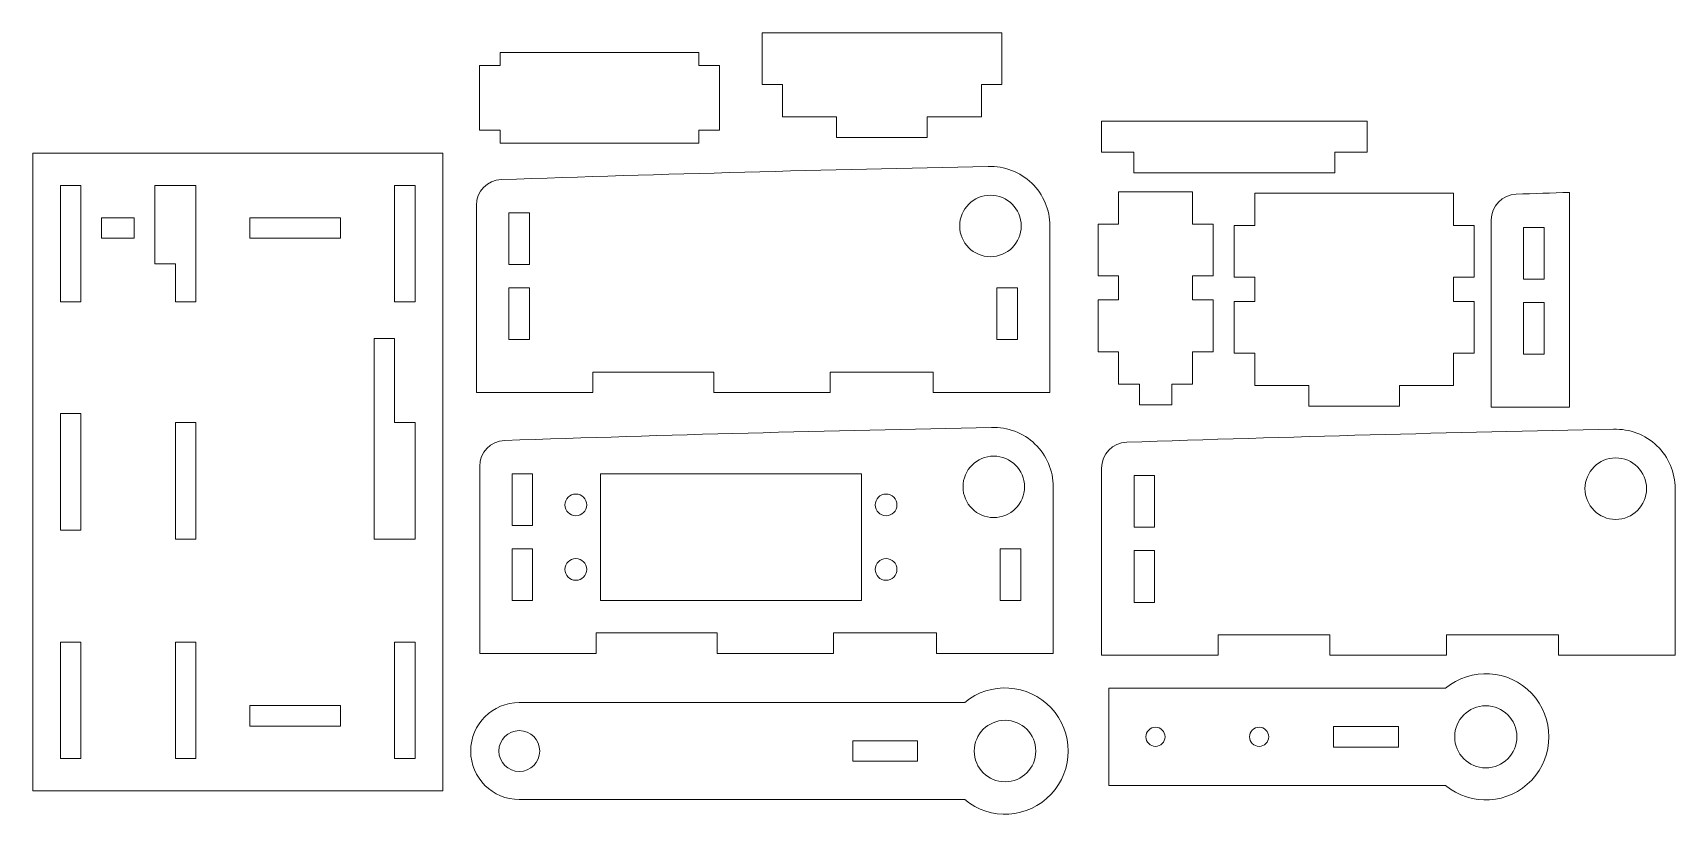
# Model space of a CAD drawing. Header units: millimetres. Extents: x -79 to 174, y -139 to -18.
import ezdxf

# ---------------------------------------------------------------- set-up
doc = ezdxf.new("R2010")
doc.units = ezdxf.units.MM

msp = doc.modelspace()

# ---------------------------------------------------------------- linework, layer by layer
at = {"color": 1, "linetype": 'Continuous', "lineweight": 0}
for p, q in [((70.37, -17.96), (33.34, -17.96)), ((33.34, -17.96), (33.34, -25.96)), ((70.37, -17.96), (70.37, -25.96)), ((-7.1, -20.99), (23.58, -20.99)), ((-7.1, -22.99), (-7.1, -20.99)), ((23.58, -22.99), (23.58, -20.99)), ((-7.1, -22.99), (-10.28, -22.99)), ((-10.28, -22.99), (-10.28, -32.99)), ((23.58, -22.99), (26.76, -22.99)), ((26.76, -22.99), (26.76, -32.99)), ((36.51, -25.96), (33.34, -25.96)), ((36.51, -30.96), (36.51, -25.96)), ((67.2, -30.96), (67.2, -25.96)), ((67.2, -25.96), (70.37, -25.96)), ((36.51, -30.96), (44.85, -30.96)), ((44.85, -34.14), (44.85, -30.96)), ((58.85, -34.14), (58.85, -30.96)), ((58.85, -30.96), (67.2, -30.96)), ((85.75, -31.63), (126.75, -31.63)), ((85.75, -36.42), (85.75, -31.63)), ((126.75, -36.42), (126.75, -31.63)), ((-7.1, -32.99), (-10.28, -32.99)), ((-7.1, -34.99), (-7.1, -32.99)), ((-7.1, -34.99), (23.58, -34.99)), ((23.58, -34.99), (23.58, -32.99)), ((23.58, -32.99), (26.76, -32.99)), ((58.85, -34.14), (44.85, -34.14)), ((-79.26, -36.53), (-15.98, -36.53)), ((-79.26, -135.09), (-79.26, -36.53)), ((-15.98, -135.09), (-15.98, -36.53)), ((85.75, -36.42), (90.75, -36.42)), ((90.75, -36.42), (90.75, -39.6)), ((121.75, -36.42), (121.75, -39.6)), ((121.75, -36.42), (126.75, -36.42)), ((90.75, -39.6), (121.75, -39.6)), ((88.39, -42.51), (99.79, -42.51)), ((88.39, -47.51), (88.39, -42.51)), ((99.79, -47.51), (99.79, -42.51)), ((109.43, -42.72), (140.11, -42.72)), ((109.43, -47.72), (109.43, -42.72)), ((140.11, -47.72), (140.11, -42.72)), ((158.02, -42.61), (158.02, -75.79)), ((-10.78, -44.63), (-10.78, -73.55)), ((77.77, -47.8), (77.77, -73.55)), ((88.39, -47.51), (85.22, -47.51)), ((85.22, -47.51), (85.22, -55.51)), ((99.79, -47.51), (102.97, -47.51)), ((102.97, -47.51), (102.97, -55.51)), ((109.43, -47.72), (106.25, -47.72)), ((106.25, -47.72), (106.25, -55.72)), ((140.11, -47.72), (143.29, -47.72)), ((143.29, -47.72), (143.29, -55.72)), ((145.92, -46.88), (145.92, -75.79)), ((88.39, -55.51), (85.22, -55.51)), ((88.39, -59.24), (88.39, -55.51)), ((99.79, -59.24), (99.79, -55.51)), ((99.79, -55.51), (102.97, -55.51)), ((109.43, -55.72), (106.25, -55.72)), ((109.43, -59.45), (109.43, -55.72)), ((140.11, -59.45), (140.11, -55.72)), ((140.11, -55.72), (143.29, -55.72)), ((88.39, -59.24), (85.22, -59.24)), ((85.22, -59.24), (85.22, -67.24)), ((99.79, -59.24), (102.97, -59.24)), ((102.97, -59.24), (102.97, -67.24)), ((109.43, -59.45), (106.25, -59.45)), ((106.25, -59.45), (106.25, -67.45)), ((140.11, -59.45), (143.29, -59.45)), ((143.29, -59.45), (143.29, -67.45)), ((88.39, -67.24), (85.22, -67.24)), ((88.39, -72.24), (88.39, -67.24)), ((99.79, -72.24), (99.79, -67.24)), ((99.79, -67.24), (102.97, -67.24)), ((109.43, -67.45), (106.25, -67.45)), ((109.43, -72.45), (109.43, -67.45)), ((140.11, -72.45), (140.11, -67.45)), ((140.11, -67.45), (143.29, -67.45)), ((25.87, -70.37), (7.22, -70.37)), ((7.22, -70.37), (7.22, -73.55)), ((25.87, -70.37), (25.87, -73.55)), ((59.77, -70.37), (43.87, -70.37)), ((43.87, -70.37), (43.87, -73.55)), ((59.77, -70.37), (59.77, -73.55)), ((88.39, -72.24), (91.59, -72.24)), ((91.59, -72.24), (91.59, -75.42)), ((96.59, -72.24), (96.59, -75.42)), ((96.59, -72.24), (99.79, -72.24)), ((109.43, -72.45), (117.77, -72.45)), ((117.77, -75.63), (117.77, -72.45)), ((131.77, -75.63), (131.77, -72.45)), ((131.77, -72.45), (140.11, -72.45)), ((7.22, -73.55), (-10.78, -73.55)), ((43.87, -73.55), (25.87, -73.55)), ((77.77, -73.55), (59.77, -73.55)), ((91.59, -75.42), (96.59, -75.42)), ((131.77, -75.63), (117.77, -75.63)), ((158.02, -75.79), (145.92, -75.79)), ((-10.27, -84.95), (-10.27, -113.86)), ((85.77, -85.22), (85.77, -114.13)), ((78.29, -113.86), (78.29, -88.11)), ((174.32, -88.39), (174.32, -114.13)), ((7.73, -110.68), (7.73, -113.86)), ((26.38, -110.68), (7.73, -110.68)), ((26.38, -110.68), (26.38, -113.86)), ((44.38, -110.68), (44.38, -113.86)), ((60.29, -110.68), (44.38, -110.68)), ((60.29, -110.68), (60.29, -113.86)), ((121.02, -110.96), (103.77, -110.96)), ((103.77, -110.96), (103.77, -114.13)), ((121.02, -110.96), (121.02, -114.13)), ((156.32, -110.96), (139.02, -110.96)), ((139.02, -110.96), (139.02, -114.13)), ((156.32, -110.96), (156.32, -114.13)), ((7.73, -113.86), (-10.27, -113.86)), ((44.38, -113.86), (26.38, -113.86)), ((78.29, -113.86), (60.29, -113.86)), ((103.77, -114.13), (85.77, -114.13)), ((139.02, -114.13), (121.02, -114.13)), ((174.32, -114.13), (156.32, -114.13)), ((-4.15, -121.43), (64.62, -121.43)), ((86.87, -119.23), (138.85, -119.23)), ((86.87, -119.23), (86.87, -134.23)), ((86.87, -134.23), (138.85, -134.23)), ((-79.26, -135.09), (-15.98, -135.09)), ((-4.15, -136.43), (64.62, -136.43))]:
    msp.add_line(p, q, dxfattribs=at)
at = {"color": 5, "linetype": 'Continuous', "lineweight": 0}
for p, q in [((-71.84, -41.53), (-75.01, -41.53)), ((-75.01, -59.53), (-75.01, -41.53)), ((-71.84, -41.53), (-71.84, -59.53)), ((-54.09, -41.53), (-60.44, -41.53)), ((-60.44, -41.53), (-60.44, -53.63)), ((-54.09, -41.53), (-54.09, -59.53)), ((-23.4, -41.53), (-23.4, -59.53)), ((-20.23, -41.53), (-23.4, -41.53)), ((-20.23, -59.53), (-20.23, -41.53)), ((-68.64, -46.53), (-68.64, -49.71)), ((-68.64, -46.53), (-63.64, -46.53)), ((-63.64, -46.53), (-63.64, -49.71)), ((-45.75, -46.53), (-45.75, -49.71)), ((-45.75, -46.53), (-31.75, -46.53)), ((-31.75, -46.53), (-31.75, -49.71)), ((-2.6, -45.77), (-5.78, -45.77)), ((-5.78, -45.77), (-5.78, -53.77)), ((-2.6, -45.77), (-2.6, -53.77)), ((154.09, -48.02), (150.92, -48.02)), ((150.92, -48.02), (150.92, -56.02)), ((154.09, -48.02), (154.09, -56.02)), ((-68.64, -49.71), (-63.64, -49.71)), ((-45.75, -49.71), (-31.75, -49.71)), ((-60.44, -53.63), (-57.26, -53.63)), ((-57.26, -53.63), (-57.26, -59.53)), ((-2.6, -53.77), (-5.78, -53.77)), ((-2.6, -57.37), (-5.78, -57.37)), ((-5.78, -57.37), (-5.78, -65.37)), ((-2.6, -57.37), (-2.6, -65.37)), ((69.6, -57.37), (72.77, -57.37)), ((69.6, -65.37), (69.6, -57.37)), ((72.77, -57.37), (72.77, -65.37)), ((154.09, -56.02), (150.92, -56.02)), ((-75.01, -59.53), (-71.84, -59.53)), ((-57.26, -59.53), (-54.09, -59.53)), ((-20.23, -59.53), (-23.4, -59.53)), ((154.09, -59.62), (150.92, -59.62)), ((150.92, -59.62), (150.92, -67.62)), ((154.09, -59.62), (154.09, -67.62)), ((-26.58, -96.18), (-26.58, -65.18)), ((-23.4, -65.18), (-26.58, -65.18)), ((-23.4, -78.18), (-23.4, -65.18)), ((-2.6, -65.37), (-5.78, -65.37)), ((72.77, -65.37), (69.6, -65.37)), ((154.09, -67.62), (150.92, -67.62)), ((-75.01, -94.78), (-75.01, -76.78)), ((-75.01, -76.78), (-71.84, -76.78)), ((-71.84, -76.78), (-71.84, -94.78)), ((-57.26, -78.18), (-57.26, -96.18)), ((-57.26, -78.18), (-54.09, -78.18)), ((-54.09, -78.18), (-54.09, -96.18)), ((-20.23, -78.18), (-23.4, -78.18)), ((-20.23, -96.18), (-20.23, -78.18)), ((-2.09, -86.08), (-5.27, -86.08)), ((-5.27, -86.08), (-5.27, -94.08)), ((-2.09, -86.08), (-2.09, -94.08)), ((8.38, -86.08), (48.68, -86.08)), ((8.38, -105.68), (8.38, -86.08)), ((48.68, -105.68), (48.68, -86.08)), ((93.95, -86.36), (90.77, -86.36)), ((90.77, -86.36), (90.77, -94.36)), ((93.95, -86.36), (93.95, -94.36)), ((-75.01, -94.78), (-71.84, -94.78)), ((-57.26, -96.18), (-54.09, -96.18)), ((-20.23, -96.18), (-26.58, -96.18)), ((-2.09, -94.08), (-5.27, -94.08)), ((93.95, -94.36), (90.77, -94.36)), ((-2.09, -97.68), (-5.27, -97.68)), ((-5.27, -97.68), (-5.27, -105.68)), ((-2.09, -97.68), (-2.09, -105.68)), ((70.11, -97.68), (70.11, -105.68)), ((73.29, -97.68), (70.11, -97.68)), ((73.29, -105.68), (73.29, -97.68)), ((93.95, -97.96), (90.77, -97.96)), ((90.77, -97.96), (90.77, -105.96)), ((93.95, -97.96), (93.95, -105.96)), ((-2.09, -105.68), (-5.27, -105.68)), ((8.38, -105.68), (48.68, -105.68)), ((70.11, -105.68), (73.29, -105.68)), ((93.95, -105.96), (90.77, -105.96)), ((-75.01, -130.09), (-75.01, -112.09)), ((-75.01, -112.09), (-71.84, -112.09)), ((-71.84, -112.09), (-71.84, -130.09)), ((-57.26, -112.09), (-57.26, -130.09)), ((-57.26, -112.09), (-54.09, -112.09)), ((-54.09, -112.09), (-54.09, -130.09)), ((-20.23, -112.09), (-23.4, -112.09)), ((-23.4, -130.09), (-23.4, -112.09)), ((-20.23, -130.09), (-20.23, -112.09)), ((-45.75, -121.91), (-45.75, -125.09)), ((-45.75, -121.91), (-31.75, -121.91)), ((-31.75, -121.91), (-31.75, -125.09)), ((-45.75, -125.09), (-31.75, -125.09)), ((121.58, -125.14), (121.58, -128.32)), ((131.58, -125.14), (121.58, -125.14)), ((131.58, -128.32), (131.58, -125.14)), ((47.35, -130.52), (47.35, -127.35)), ((47.35, -127.35), (57.35, -127.35)), ((57.35, -130.52), (57.35, -127.35)), ((121.58, -128.32), (131.58, -128.32)), ((-71.84, -130.09), (-75.01, -130.09)), ((-54.09, -130.09), (-57.26, -130.09)), ((-20.23, -130.09), (-23.4, -130.09)), ((47.35, -130.52), (57.35, -130.52))]:
    msp.add_line(p, q, dxfattribs=at)
for centre, radius in [((68.6, -47.8), 4.75), ((69.11, -88.11), 4.75), ((165.15, -88.39), 4.75), ((4.58, -90.91), 1.68), ((52.48, -90.91), 1.68), ((4.58, -100.86), 1.68), ((52.48, -100.86), 1.68), ((70.85, -128.93), 4.75), ((145.08, -126.73), 4.8), ((-4.15, -128.93), 3.15), ((94.08, -126.73), 1.48), ((110.08, -126.73), 1.48)]:
    msp.add_circle(centre, radius, dxfattribs=at)
at = {"color": 1, "linetype": 'Continuous', "lineweight": 0}
for centre, radius, start, end in [((163.55, -5022.17), 4984.45, 91.09559, 91.95989), ((68.6, -47.8), 9.18, 0, 92.1871), ((-6.78, -44.63), 4, 91.9599, 180), ((149.92, -46.88), 4, 91.9599, 180), ((320.25, -5024.42), 4984.45, 91.86516, 91.95989), ((-6.27, -84.95), 4, 91.9599, 180), ((164.07, -5062.48), 4984.45, 91.09559, 91.95989), ((69.11, -88.11), 9.18, 0, 92.1871), ((260.1, -5062.76), 4984.45, 91.09559, 91.95989), ((165.15, -88.39), 9.18, 0, 92.1871), ((89.77, -85.22), 4, 91.9599, 180), ((70.85, -128.93), 9.75, 230.2849, 129.7151), ((145.08, -126.73), 9.75, 230.2849, 129.7151), ((-4.15, -128.93), 7.5, 90, 270)]:
    msp.add_arc(centre, radius, start, end, dxfattribs=at)

doc.saveas('drawing.dxf')
